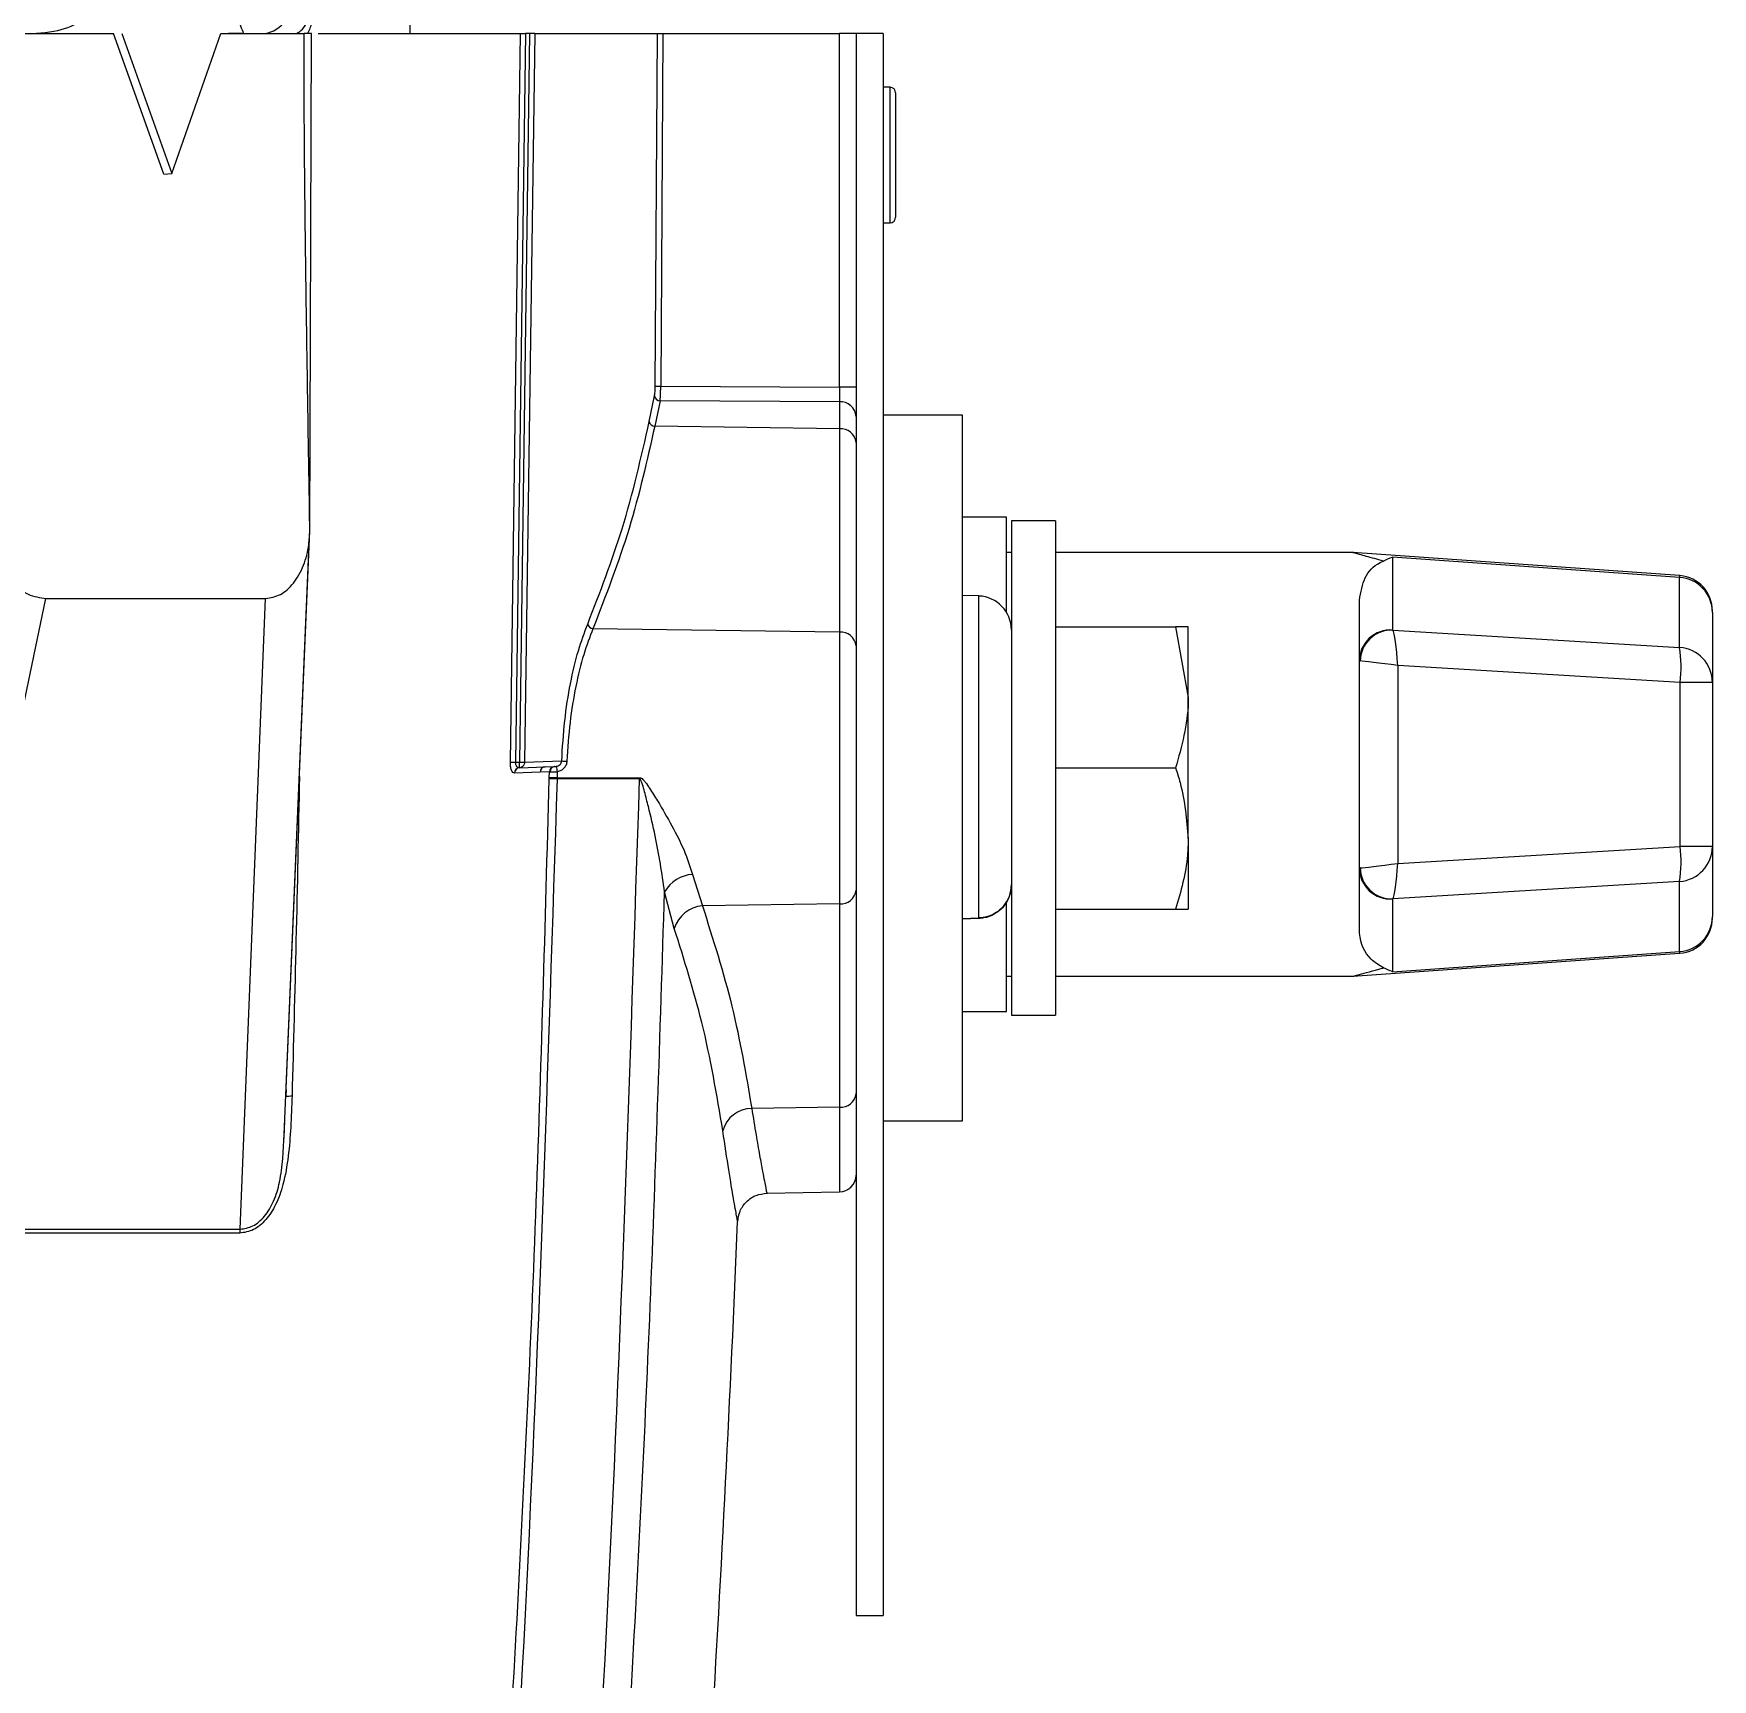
# Model space of a CAD drawing. Extents: x 16.5 to 113.1, y 4.4 to 84.5.
# Drawn here: x 56.204 to 59.176, y 11.575 to 14.489 of the extents above; entities that cross this region are included whole.
import ezdxf

# ---------------------------------------------------------------- set-up
doc = ezdxf.new("R2010")
doc.units = 0
doc.header["$MEASUREMENT"] = 0
doc.layers.add('OBJECT', color=7, linetype='CONTINUOUS')

msp = doc.modelspace()

# ---------------------------------------------------------------- linework, layer by layer
at = {"layer": 'OBJECT'}
for p, q in [((56.8697, 14.5156), (56.8697, 14.4886)), ((56.1592, 14.4886), (56.345, 14.4886)), ((56.4342, 14.2397), (56.345, 14.4886)), ((56.3596, 14.4886), (56.4483, 14.2408)), ((56.4483, 14.2408), (56.5348, 14.4886)), ((56.5353, 14.4886), (56.6823, 14.4886)), ((56.5755, 14.4886), (56.5486, 14.4886)), ((56.6927, 13.6086), (56.6953, 14.4886)), ((56.7073, 14.4886), (57.0656, 14.4886)), ((57.0477, 13.199), (57.0656, 14.4886)), ((57.0745, 14.4886), (57.0566, 13.1988)), ((57.0818, 14.4886), (57.0639, 13.199)), ((57.0907, 14.4886), (57.0728, 13.1988)), ((57.0818, 14.4886), (57.0745, 14.4886)), ((57.0907, 14.4886), (57.3081, 14.4886)), ((57.3042, 13.8644), (57.3081, 14.4886)), ((57.3177, 14.4886), (57.3139, 13.8643)), ((57.3177, 14.4886), (57.6305, 14.4886)), ((57.6305, 13.8627), (57.6305, 14.4886)), ((57.6597, 14.4886), (57.6305, 14.4886)), ((57.6597, 14.4886), (57.6597, 11.6886)), ((57.7077, 14.4886), (57.6597, 14.4886)), ((57.7077, 14.4886), (57.7077, 11.6886)), ((57.7199, 14.3935), (57.7077, 14.3937)), ((57.7199, 14.2736), (57.7199, 14.3935)), ((57.7297, 14.3835), (57.7297, 14.1636)), ((57.7199, 14.1536), (57.7199, 14.2736)), ((56.4342, 14.2397), (56.4483, 14.2408)), ((57.7077, 14.1534), (57.7199, 14.1536)), ((57.3139, 13.8643), (57.6305, 13.8627)), ((57.6597, 13.8627), (57.6305, 13.8627)), ((57.2935, 13.8017), (57.3028, 13.8472)), ((57.3126, 13.8385), (57.3033, 13.7935)), ((57.6303, 13.8368), (57.3126, 13.8385)), ((57.6303, 13.8368), (57.6303, 13.789)), ((57.6303, 13.789), (57.3033, 13.7935)), ((57.7077, 13.8136), (57.8477, 13.8136)), ((57.8477, 13.8136), (57.8477, 12.5636)), ((57.6303, 13.789), (57.6303, 13.429)), ((57.9257, 13.6323), (57.8477, 13.6323)), ((57.9257, 13.6313), (57.9257, 13.6323)), ((57.9257, 13.4646), (57.9257, 13.6313)), ((58.0127, 13.6261), (57.9347, 13.6261)), ((57.9347, 13.6261), (57.9347, 12.7511)), ((58.0127, 13.6261), (58.0127, 12.7511)), ((56.6465, 12.5259), (56.6922, 13.6003)), ((56.6502, 12.6074), (56.6927, 13.6086)), ((57.9347, 13.5698), (57.9257, 13.5698)), ((58.5409, 13.5698), (58.0127, 13.5698)), ((59.1176, 13.5291), (58.5393, 13.5698)), ((59.1176, 13.5259), (58.6096, 13.5617)), ((58.6096, 13.5617), (58.6096, 13.4327)), ((59.1176, 13.4019), (59.1176, 13.5259)), ((57.8768, 13.493), (57.8477, 13.494)), ((55.9899, 12.3721), (56.2255, 13.4886)), ((56.2255, 13.4886), (56.6144, 13.4886)), ((56.5692, 12.3721), (56.6144, 13.4886)), ((57.8768, 12.9234), (57.8768, 13.493)), ((58.5507, 13.3782), (58.5507, 13.4859)), ((59.1757, 13.464), (59.1757, 13.4668)), ((57.6303, 13.429), (57.1939, 13.4351)), ((58.0127, 13.4386), (58.2254, 13.4386)), ((58.2254, 13.4386), (58.2477, 13.3136)), ((58.2477, 13.3136), (58.2477, 13.4386)), ((59.1757, 13.464), (59.1757, 13.3399)), ((57.6303, 13.429), (57.6303, 12.9481)), ((58.6097, 13.4325), (59.1176, 13.4019)), ((58.5507, 13.0114), (58.5507, 13.3782)), ((58.6187, 13.3701), (58.6187, 13.0195)), ((59.1187, 13.3399), (58.6187, 13.3701)), ((59.1187, 13.0497), (59.1187, 13.3399)), ((59.1757, 13.3399), (59.1187, 13.3399)), ((59.1757, 13.3399), (59.1757, 13.0497)), ((58.2477, 13.0636), (58.2477, 13.3136)), ((57.0566, 13.1988), (57.0639, 13.199)), ((57.0728, 13.1988), (57.1385, 13.2011)), ((57.0552, 13.1793), (57.055, 13.1793)), ((57.1002, 13.1809), (57.0552, 13.1793)), ((57.064, 13.1891), (57.1092, 13.1906)), ((57.1167, 13.1815), (57.1002, 13.1809)), ((57.1092, 13.1906), (57.1259, 13.1912)), ((57.1165, 13.1709), (57.1167, 13.1815)), ((57.1165, 13.1694), (57.1165, 13.1709)), ((57.1167, 13.1815), (57.118, 13.1815)), ((57.1259, 13.1912), (57.1262, 13.1912)), ((57.1304, 13.1692), (57.1305, 13.1713)), ((57.2764, 13.1693), (57.1304, 13.1692)), ((57.1306, 13.1819), (57.1305, 13.1713)), ((57.1305, 13.1713), (57.2764, 13.1714)), ((58.0127, 13.1886), (58.2254, 13.1886)), ((58.2477, 13.0636), (58.2477, 12.9386)), ((58.6187, 13.0195), (59.1187, 13.0497)), ((59.1757, 13.0497), (59.1187, 13.0497)), ((59.1757, 13.0497), (59.1757, 12.9257)), ((57.37, 13.0002), (57.3875, 12.9448)), ((58.5507, 12.9037), (58.5507, 13.0114)), ((57.3379, 12.9044), (57.3207, 12.9694)), ((59.1176, 12.9877), (58.6097, 12.9571)), ((59.1176, 12.8637), (59.1176, 12.9877)), ((57.6303, 12.9481), (57.3875, 12.9448)), ((57.6303, 12.9481), (57.6303, 12.5881)), ((57.9257, 12.7573), (57.9257, 12.9494)), ((58.0127, 12.9386), (58.2254, 12.9386)), ((58.2254, 12.9386), (58.2477, 12.9386)), ((58.6096, 12.9569), (58.6096, 12.828)), ((57.8477, 12.9224), (57.8768, 12.9234)), ((57.8768, 12.9221), (57.8477, 12.9211)), ((59.1757, 12.9228), (59.1757, 12.9257)), ((58.5393, 12.8198), (59.1176, 12.8605)), ((58.6096, 12.828), (59.1176, 12.8637)), ((57.9257, 12.8198), (57.9347, 12.8198)), ((58.0127, 12.8198), (58.5409, 12.8198)), ((57.8477, 12.7573), (57.9257, 12.7573)), ((57.9347, 12.7511), (58.0127, 12.7511)), ((56.6505, 12.6195), (56.6502, 12.6074)), ((56.6502, 12.6072), (56.6514, 12.6075)), ((57.6303, 12.5881), (57.4749, 12.586)), ((57.6303, 12.5881), (57.6303, 12.438)), ((57.8477, 12.5636), (57.7077, 12.5636)), ((57.5016, 12.4358), (57.6303, 12.438)), ((57.6597, 11.6886), (57.7077, 11.6886))]:
    msp.add_line(p, q, dxfattribs=at)
at = {"layer": 'OBJECT', "flags": 128}
for points in [[(59.1176, 13.5291), (59.1176, 13.5288), (59.1176, 13.5259)], [(59.1176, 12.8637), (59.1176, 12.8609), (59.1176, 12.8605)]]:
    msp.add_lwpolyline(points, dxfattribs=at)
at = {"layer": 'OBJECT'}
for centre, radius, start, end in [((56.6032, 14.5444), 0.0568, 280.1324, 6.1768), ((57.7197, 14.3835), 0.01, 0, 89), ((57.7197, 14.1636), 0.01, 271, 0), ((57.4261, 23.0476), 9.184, 269.23966, 269.30001), ((57.3128, 13.8485), 0.01, 187.5429, 268.8676), ((57.6317, 13.8088), 0.0281, 4.3938, 92.9764), ((57.3034, 13.8036), 0.0101, 191.1927, 269.0174), ((57.6325, 13.7617), 0.0274, 6.9119, 94.791), ((59.1135, 13.4638), 0.0623, 0.1685, 86.2003), ((59.1132, 13.4668), 0.0625, 0, 85.3404), ((57.8747, 13.433), 0.06, 0, 88), ((57.1953, 13.4461), 0.0112, 194.9239, 262.9659), ((57.6325, 13.4017), 0.0274, 6.9118, 94.7911), ((58.6056, 13.378), 0.0549, 85.8342, 179.7972), ((58.6078, 13.3768), 0.0558, 88.073, 178.7013), ((58.8885, 13.3669), 0.2317, 353.3232, 8.6886), ((59.1135, 13.3397), 0.0623, 0.1685, 86.2003), ((57.1927, 18.1222), 4.9253, 268.312, 268.4157), ((56.9863, 13.194), 0.0778, 356.3853, 3.7493), ((57.151, 13.3154), 0.115, 263.7486, 268.3927), ((57.0647, 13.1793), 0.00976, 94.9413, 180.0123), ((57.0648, 13.1795), 0.00963, 94.8834, 180.831), ((57.1099, 13.181), 0.00968, 93.6299, 180.4268), ((57.1274, 13.0495), 0.1219, 88.5459, 95.106), ((57.1174, 12.6866), 0.4828, 88.452, 90.1066), ((57.1264, 13.1815), 0.00971, 93.4806, 180.267), ((57.1272, 13.182), 0.00929, 96.2511, 182.924), ((57.3345, 13.2228), 0.208, 188.6789, 191.3627), ((58.9568, 13.1704), 1.6804, 179.9629, 180.0371), ((58.8885, 13.0227), 0.2317, 351.3114, 6.6768), ((59.1135, 13.0499), 0.0623, 273.7997, 359.8315), ((57.3739, 12.9392), 0.0611, 93.5923, 150.4436), ((58.6056, 13.0116), 0.0549, 180.2029, 274.1658), ((58.6078, 13.0128), 0.0558, 181.2987, 271.927), ((57.6325, 12.9754), 0.0274, 265.2089, 353.0882), ((57.393, 12.8873), 0.0578, 95.5325, 162.7297), ((57.8627, 12.9228), 0.0141, 357.3809, 2.6191), ((59.1135, 12.9258), 0.0623, 273.7997, 359.8315), ((59.1132, 12.9228), 0.0625, 274.4673, 0), ((57.6325, 12.6154), 0.0274, 265.209, 353.0881), ((57.4749, 12.5335), 0.0525, 89.9346, 166.1919), ((57.6297, 12.468), 0.03, 271, 0), ((6.8337, 14.4886), 50.66, 356.57471, 357.62076)]:
    msp.add_arc(centre, radius, start, end, dxfattribs=at)
for centre, major_axis, ratio, start_param, end_param in [((58.6171, 13.4322), (0.0075, -0.00053), 0.113367, 3.149676, 3.355799), ((58.6132, 13.3701), (-0.0042, 0.0629), 0.086265, 4.70661, 6.158549), ((58.6132, 13.3777), (0.0625, -0.0005), 0.013671, 3.141708, 3.347832), ((58.6132, 13.3701), (0.0625, -0.0079), 0.010931, 1.484918, 2.936857), ((58.6132, 13.0195), (0.0625, 0.0079), 0.010931, 3.346328, 4.798268), ((58.6132, 13.0195), (0.0042, 0.0629), 0.086265, 3.266229, 4.718168), ((58.6132, 13.0119), (0.0625, 0.0005), 0.013671, 2.935354, 3.141477), ((58.6171, 12.9574), (0.0075, 0.00053), 0.113367, 2.927386, 3.13351)]:
    msp.add_ellipse(centre, major_axis=major_axis, ratio=ratio, start_param=start_param, end_param=end_param, dxfattribs=at)
for points, knots in [([(56.3258, 14.5505), (56.322, 14.5436), (56.3128, 14.5268), (56.2828, 14.5055), (56.2463, 14.4914), (56.219, 14.4893), (56.2086, 14.4886)], [0, 0, 0, 0, 0.1739661, 0.4199742, 0.7789256, 1, 1, 1, 1]), ([(56.5524, 14.5505), (56.5548, 14.5436), (56.5607, 14.5268), (56.5685, 14.5055), (56.5739, 14.4914), (56.5751, 14.4893), (56.5755, 14.4886)], [0, 0, 0, 0, 0.173965, 0.419974, 0.778927, 1, 1, 1, 1]), ([(56.6688, 14.4886), (56.6716, 14.4901), (56.678, 14.4937), (56.6855, 14.5035), (56.6913, 14.5137), (56.6934, 14.5225), (56.6941, 14.5253)], [0, 0, 0, 0, 0.290991, 0.68416, 0.898056, 1, 1, 1, 1]), ([(56.697, 14.5156), (56.6953, 14.5073), (56.6931, 14.4965), (56.6894, 14.4901), (56.6885, 14.4886)], [0, 0, 0, 0, 0.762462, 1, 1, 1, 1]), ([(56.6927, 13.6086), (56.6917, 13.669), (56.6898, 13.7876), (56.687, 13.9661), (56.6845, 14.1441), (56.6827, 14.3188), (56.6824, 14.4336), (56.6823, 14.4886)], [0, 0, 0, 0, 0.206023, 0.404822, 0.608638, 0.812834, 1, 1, 1, 1]), ([(56.6953, 14.4886), (56.6954, 14.4886), (56.6956, 14.4886), (56.6892, 14.4886), (56.6837, 14.4886), (56.6823, 14.4886)], [0, 0, 0, 0, 0.425025, 0.850048, 1, 1, 1, 1]), ([(57.0656, 14.4886), (57.0658, 14.4886), (57.0663, 14.4886), (57.0673, 14.4886), (57.0685, 14.4886), (57.0699, 14.4886), (57.0714, 14.4886), (57.0729, 14.4886), (57.074, 14.4886), (57.0745, 14.4886)], [0, 0, 0, 0, 0.1443771, 0.288714, 0.433066, 0.5774136, 0.7217669, 0.8591023, 1, 1, 1, 1]), ([(57.0907, 14.4886), (57.0905, 14.4886), (57.0901, 14.4886), (57.0891, 14.4886), (57.0879, 14.4886), (57.0865, 14.4886), (57.085, 14.4886), (57.0834, 14.4886), (57.0824, 14.4886), (57.0818, 14.4886)], [0, 0, 0, 0, 0.14386, 0.287723, 0.431551, 0.57538, 0.719226, 0.857748, 1, 1, 1, 1]), ([(57.3081, 14.4886), (57.3083, 14.4886), (57.3086, 14.4886), (57.3098, 14.4886), (57.3109, 14.4886), (57.3122, 14.4886), (57.3136, 14.4886), (57.3154, 14.4886), (57.3169, 14.4886), (57.3177, 14.4886)], [0, 0, 0, 0, 0.235209, 0.351551, 0.467887, 0.584217, 0.700551, 0.816896, 1, 1, 1, 1]), ([(57.3028, 13.8472), (57.303, 13.8482), (57.3034, 13.8502), (57.3038, 13.8544), (57.3041, 13.8592), (57.3041, 13.8627), (57.3042, 13.8644)], [0, 0, 0, 0, 0.248709, 0.500162, 0.750977, 1, 1, 1, 1]), ([(57.3126, 13.8385), (57.3128, 13.84), (57.3131, 13.8429), (57.3135, 13.8493), (57.3137, 13.8565), (57.3138, 13.8617), (57.3139, 13.8643)], [0, 0, 0, 0, 0.249779, 0.499583, 0.749654, 1, 1, 1, 1]), ([(57.6305, 13.8627), (57.6305, 13.8601), (57.6305, 13.8549), (57.6305, 13.8477), (57.6304, 13.8413), (57.6303, 13.8383), (57.6303, 13.8368)], [0, 0, 0, 0, 0.2493403, 0.4997058, 0.7496603, 1, 1, 1, 1]), ([(57.1845, 13.4433), (57.2062, 13.4994), (57.252, 13.6177), (57.2792, 13.7383), (57.2935, 13.8017)], [0, 0, 0, 0, 0.4742798, 1, 1, 1, 1]), ([(57.3033, 13.7935), (57.2896, 13.733), (57.2625, 13.6124), (57.2167, 13.494), (57.1939, 13.4351)], [0, 0, 0, 0, 0.501523, 1, 1, 1, 1]), ([(56.1341, 13.6086), (56.1341, 13.6047), (56.1342, 13.5948), (56.1371, 13.573), (56.1464, 13.5431), (56.1666, 13.514), (56.1941, 13.4932), (56.2148, 13.4901), (56.2255, 13.4886)], [0, 0, 0, 0, 0.061294, 0.157977, 0.353026, 0.568966, 0.7756, 1, 1, 1, 1]), ([(56.6144, 13.4886), (56.6233, 13.4901), (56.641, 13.4931), (56.6648, 13.5143), (56.6823, 13.5454), (56.6911, 13.5791), (56.6922, 13.6003), (56.6927, 13.6086)], [0, 0, 0, 0, 0.217935, 0.435232, 0.661573, 0.868603, 1, 1, 1, 1]), ([(58.5934, 13.5549), (58.5826, 13.5578), (58.566, 13.5623), (58.5484, 13.5673), (58.5389, 13.5699), (58.5404, 13.5695), (58.5409, 13.5694)], [0, 0, 0, 0, 0.3804126, 0.5856168, 0.892028, 1, 1, 1, 1]), ([(58.5507, 13.4859), (58.5533, 13.4998), (58.5586, 13.5282), (58.576, 13.5471), (58.5914, 13.554), (58.5934, 13.5549)], [0, 0, 0, 0, 0.454626, 0.927986, 1, 1, 1, 1]), ([(58.5934, 13.5549), (58.5987, 13.5575), (58.6041, 13.5602), (58.6095, 13.5616), (58.6096, 13.5617)], [0, 0, 0, 0, 0.98272, 1, 1, 1, 1]), ([(57.1385, 13.2011), (57.14, 13.225), (57.1429, 13.2727), (57.1536, 13.339), (57.1676, 13.3981), (57.1788, 13.4282), (57.1845, 13.4433)], [0, 0, 0, 0, 0.2512016, 0.5002766, 0.7505016, 1, 1, 1, 1]), ([(57.1939, 13.4351), (57.1883, 13.4205), (57.177, 13.3913), (57.163, 13.3341), (57.1522, 13.2699), (57.1493, 13.2237), (57.1478, 13.2004)], [0, 0, 0, 0, 0.2496846, 0.4999809, 0.7489812, 1, 1, 1, 1]), ([(58.2477, 13.4386), (58.2477, 13.4386), (58.2474, 13.4386), (58.236, 13.4386), (58.2254, 13.4386)], [0, 0, 0, 0, 0.070214, 1, 1, 1, 1]), ([(58.2477, 13.3136), (58.2477, 13.3106), (58.2474, 13.2684), (58.236, 13.227), (58.2254, 13.1886)], [0, 0, 0, 0, 0.070214, 1, 1, 1, 1]), ([(57.055, 13.1793), (57.054, 13.1796), (57.052, 13.1803), (57.0499, 13.1839), (57.0487, 13.1878), (57.048, 13.1913), (57.0476, 13.1951), (57.0476, 13.1977), (57.0477, 13.199)], [0, 0, 0, 0, 0.250461, 0.499095, 0.623969, 0.749217, 0.874879, 1, 1, 1, 1]), ([(57.0566, 13.1988), (57.0565, 13.1981), (57.0565, 13.1967), (57.0569, 13.1947), (57.0576, 13.1929), (57.0589, 13.1911), (57.061, 13.1894), (57.0628, 13.1892), (57.0639, 13.1891)], [0, 0, 0, 0, 0.115863, 0.235626, 0.362968, 0.500968, 0.715692, 1, 1, 1, 1]), ([(57.0639, 13.199), (57.0648, 13.199), (57.0667, 13.199), (57.0693, 13.1989), (57.0715, 13.1989), (57.0724, 13.1988), (57.0728, 13.1988)], [0, 0, 0, 0, 0.250007, 0.500033, 0.750052, 1, 1, 1, 1]), ([(57.0728, 13.1988), (57.0727, 13.198), (57.0726, 13.1964), (57.0717, 13.1941), (57.0701, 13.1917), (57.0675, 13.1898), (57.0653, 13.1891), (57.0642, 13.1891), (57.064, 13.1891)], [0, 0, 0, 0, 0.165751, 0.304542, 0.500524, 0.75897, 0.963227, 1, 1, 1, 1]), ([(57.1289, 13.1915), (57.1302, 13.1918), (57.1326, 13.1924), (57.1356, 13.1946), (57.1379, 13.1975), (57.1383, 13.1999), (57.1385, 13.2011)], [0, 0, 0, 0, 0.263892, 0.519208, 0.764227, 1, 1, 1, 1]), ([(57.1478, 13.2004), (57.1474, 13.1982), (57.1468, 13.1936), (57.1427, 13.1879), (57.1373, 13.1836), (57.1329, 13.1825), (57.1306, 13.1819)], [0, 0, 0, 0, 0.249806, 0.499823, 0.747006, 1, 1, 1, 1]), ([(56.6742, 13.1734), (56.6723, 13.0765), (56.6685, 12.8881), (56.6635, 12.6996), (56.6611, 12.608)], [0, 0, 0, 0, 0.5137368, 1, 1, 1, 1]), ([(56.7922, 8.6016), (56.8203, 8.8456), (56.8776, 9.3424), (56.9497, 10.1025), (57.0107, 10.8693), (57.0588, 11.6369), (57.0954, 12.3996), (57.1094, 12.9117), (57.1165, 13.1694)], [0, 0, 0, 0, 0.160827, 0.327495, 0.500007, 0.664527, 0.83119, 1, 1, 1, 1]), ([(57.1304, 13.1692), (57.114, 12.6603), (57.081, 11.642), (56.9729, 10.1179), (56.8616, 9.1057), (56.806, 8.6001)], [0, 0, 0, 0, 0.3333562, 0.6669607, 1, 1, 1, 1]), ([(56.9418, 8.5048), (56.9991, 9.0211), (57.1139, 10.0544), (57.2254, 11.6103), (57.2594, 12.6497), (57.2764, 13.1693)], [0, 0, 0, 0, 0.333112, 0.666662, 1, 1, 1, 1]), ([(57.0639, 13.1891), (57.0639, 13.1891), (57.064, 13.1891), (57.064, 13.1891), (57.064, 13.1891)], [0, 0, 0, 0, 0.505478, 1, 1, 1, 1]), ([(57.118, 13.1815), (57.1187, 13.1815), (57.1202, 13.1816), (57.1233, 13.1816), (57.1268, 13.1817), (57.1294, 13.1818), (57.1306, 13.1819)], [0, 0, 0, 0, 0.2526722, 0.5023033, 0.7509138, 1, 1, 1, 1]), ([(57.1262, 13.1912), (57.1266, 13.1912), (57.1271, 13.1913), (57.1281, 13.1913), (57.1287, 13.1914), (57.1289, 13.1915)], [0, 0, 0, 0, 0.567945, 0.802836, 1, 1, 1, 1]), ([(57.2764, 13.1714), (57.2769, 13.1714), (57.2778, 13.1713), (57.2799, 13.1704), (57.283, 13.1679), (57.288, 13.1618), (57.2966, 13.149), (57.3127, 13.1231), (57.3339, 13.0861), (57.3567, 13.042), (57.3656, 13.0142), (57.37, 13.0002)], [0, 0, 0, 0, 0.006485, 0.013719, 0.031593, 0.062972, 0.125806, 0.2514, 0.500146, 0.748658, 1, 1, 1, 1]), ([(57.3207, 12.9694), (57.3159, 13.0022), (57.3086, 13.052), (57.2942, 13.1117), (57.2865, 13.142), (57.2824, 13.1571), (57.28, 13.1643), (57.2785, 13.1675), (57.2775, 13.1688), (57.277, 13.1692), (57.2766, 13.1693), (57.2765, 13.1693), (57.2764, 13.1693)], [0, 0, 0, 0, 0.496699, 0.7520312, 0.8811108, 0.944765, 0.975296, 0.9892337, 0.9951733, 0.9976836, 0.9988504, 1, 1, 1, 1]), ([(58.2254, 13.1886), (58.2282, 13.18), (58.2413, 13.1393), (58.2449, 13.0969), (58.2477, 13.0636)], [0, 0, 0, 0, 0.211001, 1, 1, 1, 1]), ([(58.2477, 13.0636), (58.2475, 13.0537), (58.2464, 13.0115), (58.2345, 12.9702), (58.2254, 12.9386)], [0, 0, 0, 0, 0.231849, 1, 1, 1, 1]), ([(56.9906, 8.4993), (57.0185, 8.7386), (57.0752, 9.2252), (57.1474, 9.969), (57.209, 10.7189), (57.2584, 11.4697), (57.2969, 12.2161), (57.3127, 12.7172), (57.3207, 12.9694)], [0, 0, 0, 0, 0.1611428, 0.3277987, 0.4999716, 0.6645325, 0.8312073, 1, 1, 1, 1]), ([(57.8768, 12.9234), (57.8797, 12.9237), (57.8893, 12.9244), (57.9052, 12.9303), (57.9215, 12.9434), (57.9322, 12.9614), (57.9347, 12.9751), (57.9347, 12.982), (57.9347, 12.9821)], [0, 0, 0, 0, 0.093063, 0.311107, 0.536525, 0.766297, 0.99553, 1, 1, 1, 1]), ([(57.9347, 12.9821), (57.9347, 12.982), (57.9347, 12.9809), (57.9346, 12.9781), (57.934, 12.9712), (57.9308, 12.9586), (57.9215, 12.9425), (57.9052, 12.9291), (57.8893, 12.9231), (57.8797, 12.9224), (57.8768, 12.9221)], [0, 0, 0, 0, 0.004468, 0.036716, 0.090607, 0.234341, 0.463859, 0.689062, 0.906977, 1, 1, 1, 1]), ([(57.3875, 12.9448), (57.4064, 12.8855), (57.4443, 12.7668), (57.4647, 12.6464), (57.4749, 12.586)], [0, 0, 0, 0, 0.498788, 1, 1, 1, 1]), ([(57.4239, 12.546), (57.4131, 12.6102), (57.3928, 12.7305), (57.3554, 12.8491), (57.3379, 12.9044)], [0, 0, 0, 0, 0.5337315, 1, 1, 1, 1]), ([(58.5934, 12.8347), (58.5857, 12.8394), (58.5637, 12.8528), (58.5516, 12.8793), (58.5508, 12.9012), (58.5507, 12.9037)], [0, 0, 0, 0, 0.324578, 0.922743, 1, 1, 1, 1]), ([(58.5409, 12.8202), (58.5408, 12.8202), (58.5407, 12.8202), (58.5552, 12.8243), (58.5755, 12.8299), (58.5925, 12.8345), (58.5934, 12.8347)], [0, 0, 0, 0, 0.200382, 0.415073, 0.971023, 1, 1, 1, 1]), ([(58.6096, 12.828), (58.6095, 12.828), (58.6041, 12.8295), (58.5987, 12.8321), (58.5934, 12.8347)], [0, 0, 0, 0, 0.01728, 1, 1, 1, 1]), ([(56.6611, 12.608), (56.6605, 12.5894), (56.6593, 12.5539), (56.655, 12.5012), (56.6471, 12.4541), (56.6333, 12.4151), (56.6151, 12.3874), (56.5931, 12.3689), (56.5767, 12.3663), (56.5686, 12.365)], [0, 0, 0, 0, 0.175155, 0.335953, 0.499736, 0.628069, 0.749937, 0.875048, 1, 1, 1, 1]), ([(56.6514, 12.6075), (56.6515, 12.6076), (56.6519, 12.6079), (56.6573, 12.6079), (56.6611, 12.608)], [0, 0, 0, 0, 0.289703, 1, 1, 1, 1]), ([(57.4749, 12.586), (57.4775, 12.5699), (57.4825, 12.5388), (57.489, 12.5021), (57.4954, 12.4675), (57.5, 12.4438), (57.5022, 12.4327), (57.5016, 12.4358), (57.5016, 12.4358)], [0, 0, 0, 0, 0.174293, 0.336705, 0.499668, 0.754282, 0.998981, 1, 1, 1, 1]), ([(56.6464, 12.5259), (56.6467, 12.5305), (56.6474, 12.5416), (56.6479, 12.5526), (56.6481, 12.559)], [0, 0, 0, 0, 0.41689, 1, 1, 1, 1]), ([(57.4501, 12.3855), (57.4497, 12.3875), (57.4489, 12.3915), (57.4431, 12.424), (57.4347, 12.4735), (57.4275, 12.5218), (57.4239, 12.546)], [0, 0, 0, 0, 0.249549, 0.499968, 0.749833, 1, 1, 1, 1]), ([(56.5692, 12.3721), (56.5768, 12.3733), (56.5921, 12.3756), (56.6129, 12.3935), (56.6296, 12.4206), (56.6404, 12.4568), (56.6447, 12.493), (56.6459, 12.5163), (56.6464, 12.5259)], [0, 0, 0, 0, 0.169476, 0.339573, 0.508222, 0.676895, 0.867999, 1, 1, 1, 1]), ([(57.4501, 12.3855), (57.451, 12.3918), (57.453, 12.405), (57.465, 12.4217), (57.482, 12.4334), (57.4952, 12.435), (57.5016, 12.4358)], [0, 0, 0, 0, 0.240856, 0.500001, 0.759147, 1, 1, 1, 1]), ([(56.5686, 12.365), (56.4811, 12.365), (56.306, 12.3649), (56.095, 12.365), (55.9895, 12.365)], [0, 0, 0, 0, 0.500002, 1, 1, 1, 1]), ([(55.9899, 12.3721), (56.0954, 12.3721), (56.3065, 12.3721), (56.4816, 12.3721), (56.5692, 12.3721)], [0, 0, 0, 0, 0.499778, 1, 1, 1, 1]), ([(56.5692, 12.3721), (56.569, 12.3709), (56.5688, 12.3686), (56.5687, 12.3662), (56.5686, 12.365)], [0, 0, 0, 0, 0.5, 1, 1, 1, 1])]:
    msp.add_open_spline(points, degree=3, knots=knots, dxfattribs=at)

doc.saveas('drawing.dxf')
